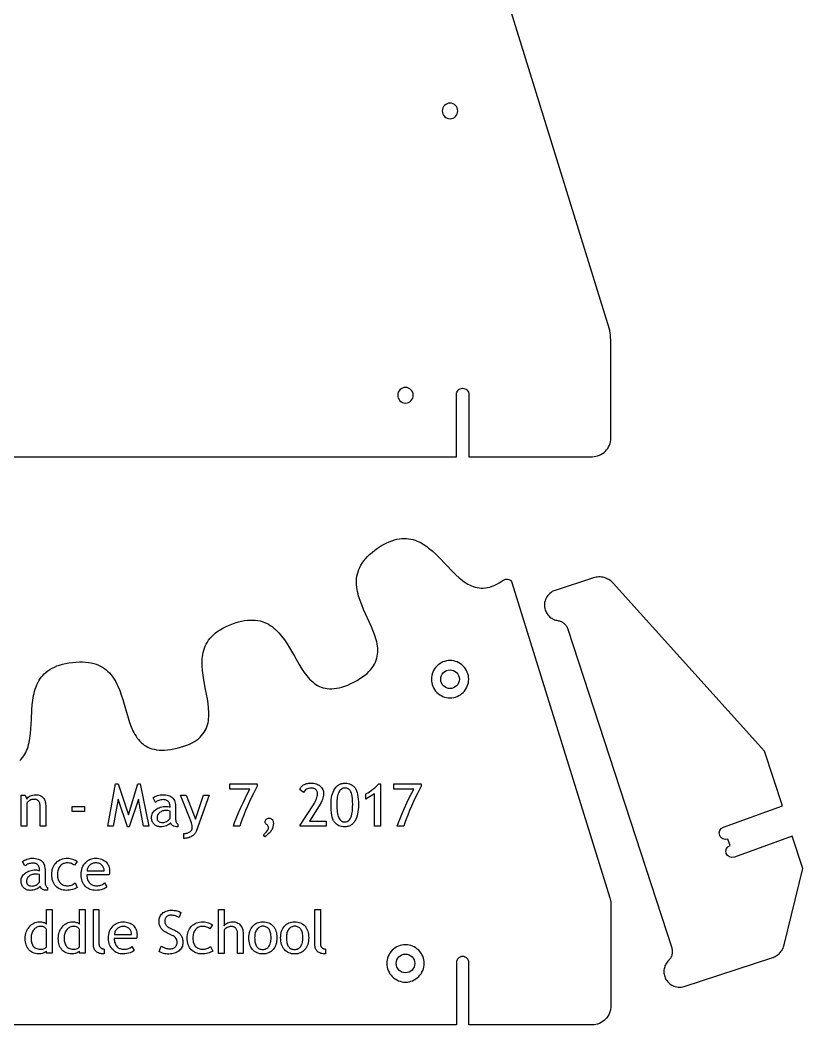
# Model space of a CAD drawing. Extents: x 6 to 265, y -82 to 305.
# Drawn here: x 139 to 264.9, y -82.3 to 79.3 of the extents above; entities that cross this region are included whole.
import ezdxf

# ---------------------------------------------------------------- set-up
doc = ezdxf.new("R2010")
doc.units = 0
doc.layers.add('PAGR', color=18, linetype='CONTINUOUS')
doc.layers.add('ZALVARIS', color=1, linetype='CONTINUOUS')

msp = doc.modelspace()

# ---------------------------------------------------------------- linework, layer by layer
at = {"layer": 'PAGR'}
msp.add_lwpolyline([(51.99, 82), (36.02, 30.45, 0.074892), (35.57, 27.51), (35.57, 19.1), (35.57, 12.1, 0.415516), (38.58, 9.1), (58.39, 9.1), (58.39, 19.1, -0.414214), (59.39, 20.1, -0.414214), (60.39, 19.1), (60.39, 9.1), (209.17, 9.1), (209.17, 19.1), (209.17, 19.1, -0.414214), (210.17, 20.1, -0.414214), (211.17, 19.1), (211.17, 9.1), (231, 9.1, 0.414214), (234, 12.1), (234, 19.1), (234, 27.49, 0.076434), (233.53, 30.49), (217.75, 81.35)], format="xyb", dxfattribs=at)
for points in [[(208.15, 65.96, 0.414214), (206.9, 64.71, 0.414214), (208.15, 63.46, 0.414214), (209.4, 64.71, 0.414214)], [(200.99, 20.23, 0.414214), (199.74, 18.98, 0.414214), (200.99, 17.73, 0.414214), (202.24, 18.98, 0.414214)], [(208.15, -23.69, 0.414214), (205.15, -26.69, 0.414214), (208.15, -29.69, 0.414214), (211.15, -26.69, 0.414214)], [(208.15, -25.19, -0.414214), (209.65, -26.69, -0.414214), (208.15, -28.19, -0.414214), (206.65, -26.69, -0.414214)], [(200.99, -69.41, 0.414214), (197.99, -72.41, 0.414214), (200.99, -75.41, 0.414214), (203.99, -72.41, 0.414214)], [(200.99, -70.91, -0.414214), (202.49, -72.41, -0.414214), (200.99, -73.91, -0.414214), (199.49, -72.41, -0.414214)]]:
    msp.add_lwpolyline(points, format="xyb", close=True, dxfattribs=at)
at = {"layer": 'ZALVARIS'}
msp.add_lwpolyline([(139, -39.78), (139.23, -39.55), (139.44, -39.3), (139.63, -39.04), (139.8, -38.76), (139.95, -38.48), (140.09, -38.18), (140.21, -37.87), (140.32, -37.55), (140.41, -37.22), (140.49, -36.88), (140.61, -36.18), (140.71, -35.45), (140.77, -34.7), (140.82, -33.94), (140.85, -33.17), (140.94, -31.61), (141, -30.84), (141.09, -30.08), (141.21, -29.34), (141.29, -28.98), (141.38, -28.63), (141.49, -28.28), (141.61, -27.94), (141.74, -27.61), (141.89, -27.28), (142.06, -26.97), (142.24, -26.67), (142.45, -26.38), (142.68, -26.1), (142.93, -25.84), (143.2, -25.59), (143.5, -25.35), (143.82, -25.13), (144.17, -24.92), (144.55, -24.73), (144.95, -24.56), (145.39, -24.41), (145.86, -24.27), (146.36, -24.15), (146.89, -24.05), (147.46, -23.98), (148.02, -23.93), (148.57, -23.9), (149.08, -23.9), (149.56, -23.93), (150.02, -23.98), (150.46, -24.06), (150.87, -24.16), (151.26, -24.28), (151.62, -24.43), (151.97, -24.59), (152.29, -24.77), (152.59, -24.98), (152.88, -25.19), (153.15, -25.43), (153.4, -25.68), (153.63, -25.95), (153.85, -26.23), (154.06, -26.52), (154.25, -26.83), (154.43, -27.14), (154.6, -27.47), (154.76, -27.8), (155.05, -28.49), (155.31, -29.21), (155.54, -29.95), (155.98, -31.45), (156.41, -32.92), (156.64, -33.64), (156.9, -34.33), (157.18, -34.98), (157.34, -35.29), (157.5, -35.59), (157.68, -35.88), (157.86, -36.15), (158.06, -36.41), (158.28, -36.66), (158.51, -36.89), (158.75, -37.1), (159.01, -37.3), (159.29, -37.47), (159.58, -37.63), (159.9, -37.76), (160.23, -37.88), (160.59, -37.97), (160.97, -38.04), (161.37, -38.08), (161.79, -38.1), (162.24, -38.09), (162.72, -38.06), (163.22, -37.99), (163.75, -37.9), (164.3, -37.78), (164.85, -37.64), (165.37, -37.48), (165.84, -37.31), (166.28, -37.12), (166.69, -36.92), (167.06, -36.71), (167.39, -36.49), (167.7, -36.26), (167.98, -36.02), (168.22, -35.76), (168.44, -35.5), (168.64, -35.23), (168.8, -34.94), (168.95, -34.65), (169.07, -34.35), (169.17, -34.04), (169.25, -33.73), (169.31, -33.4), (169.35, -33.07), (169.38, -32.74), (169.39, -32.4), (169.39, -32.05), (169.35, -31.34), (169.26, -30.61), (169.15, -29.86), (169.01, -29.11), (168.86, -28.35), (168.58, -26.82), (168.46, -26.05), (168.36, -25.3), (168.31, -24.55), (168.3, -24.17), (168.3, -23.81), (168.32, -23.44), (168.36, -23.09), (168.41, -22.73), (168.48, -22.38), (168.57, -22.04), (168.68, -21.7), (168.81, -21.37), (168.96, -21.04), (169.14, -20.73), (169.35, -20.42), (169.58, -20.11), (169.84, -19.82), (170.13, -19.54), (170.45, -19.26), (170.81, -18.99), (171.19, -18.74), (171.61, -18.49), (172.07, -18.26), (172.56, -18.03), (173.09, -17.82), (173.63, -17.63), (174.15, -17.48), (174.65, -17.36), (175.13, -17.27), (175.59, -17.21), (176.03, -17.17), (176.45, -17.17), (176.85, -17.2), (177.24, -17.25), (177.61, -17.32), (177.97, -17.42), (178.31, -17.55), (178.64, -17.69), (178.96, -17.85), (179.26, -18.04), (179.55, -18.24), (179.83, -18.46), (180.1, -18.69), (180.36, -18.94), (180.61, -19.21), (180.85, -19.48), (181.08, -19.77), (181.53, -20.37), (181.95, -21.01), (182.35, -21.66), (183.13, -23.01), (183.9, -24.35), (184.29, -24.98), (184.7, -25.59), (185.13, -26.16), (185.35, -26.42), (185.58, -26.67), (185.82, -26.91), (186.07, -27.13), (186.33, -27.34), (186.59, -27.53), (186.87, -27.69), (187.15, -27.84), (187.45, -27.97), (187.76, -28.07), (188.09, -28.15), (188.42, -28.21), (188.78, -28.24), (189.14, -28.24), (189.52, -28.21), (189.92, -28.16), (190.34, -28.08), (190.77, -27.96), (191.23, -27.81), (191.7, -27.63), (192.19, -27.41), (192.7, -27.16), (193.2, -26.88), (193.66, -26.6), (194.08, -26.32), (194.46, -26.04), (194.81, -25.75), (195.12, -25.45), (195.39, -25.16), (195.64, -24.86), (195.85, -24.55), (196.03, -24.25), (196.18, -23.94), (196.3, -23.63), (196.39, -23.31), (196.46, -22.99), (196.51, -22.67), (196.54, -22.35), (196.54, -22.02), (196.52, -21.69), (196.48, -21.36), (196.43, -21.03), (196.36, -20.69), (196.28, -20.35), (196.07, -19.67), (195.81, -18.98), (195.53, -18.29), (195.22, -17.59), (194.89, -16.89), (194.25, -15.47), (193.96, -14.75), (193.69, -14.04), (193.46, -13.32), (193.36, -12.96), (193.28, -12.61), (193.21, -12.25), (193.16, -11.89), (193.12, -11.54), (193.11, -11.18), (193.11, -10.82), (193.14, -10.47), (193.19, -10.11), (193.26, -9.76), (193.36, -9.41), (193.49, -9.06), (193.64, -8.71), (193.83, -8.36), (194.04, -8.01), (194.29, -7.67), (194.56, -7.32), (194.88, -6.98), (195.23, -6.64), (195.62, -6.3), (196.04, -5.96), (196.51, -5.63), (196.98, -5.31), (197.45, -5.04), (197.91, -4.8), (198.35, -4.6), (198.78, -4.43), (199.2, -4.29), (199.61, -4.19), (200.01, -4.11), (200.39, -4.07), (200.77, -4.05), (201.14, -4.06), (201.5, -4.1), (201.86, -4.16), (202.2, -4.24), (202.54, -4.35), (202.87, -4.47), (203.19, -4.62), (203.5, -4.78), (203.81, -4.96), (204.12, -5.16), (204.42, -5.36), (204.71, -5.59), (205.29, -6.07), (205.85, -6.58), (206.39, -7.12), (207.47, -8.25), (208.53, -9.36), (209.06, -9.88), (209.6, -10.37), (210.15, -10.82), (210.43, -11.02), (210.71, -11.21), (211, -11.38), (211.29, -11.54), (211.59, -11.68), (211.89, -11.79), (212.2, -11.89), (212.51, -11.96), (212.83, -12.01), (213.16, -12.04), (213.49, -12.04), (213.83, -12.01), (214.18, -11.95), (214.53, -11.87), (214.9, -11.75), (215.27, -11.6), (215.66, -11.42), (216.05, -11.2), (216.45, -10.95), (216.87, -10.7, -0.488124), (218.1, -11.16), (233.84, -61.86), (233.84, -61.86, -0.076288), (233.98, -62.76), (233.98, -79.2, -0.423777), (230.99, -82.3), (211.17, -82.3), (211.17, -72.3), (211.17, -72.3), (211.17, -72.3, 0.414214), (210.17, -71.3, 0.414214), (209.17, -72.3), (209.17, -72.3), (209.17, -82.3), (60.39, -82.3)], format="xyb", dxfattribs=at)
for points in [[(263.16, -51.92), (253.85, -55.32, -1), (253.16, -53.42), (252.79, -52.41, -1), (252.1, -50.51), (261.58, -47.05), (258.71, -38.25), (234.37, -11.24), (234.21, -11.08), (234.05, -10.93), (233.88, -10.8), (233.7, -10.68), (233.51, -10.58), (233.31, -10.49), (233.11, -10.41), (232.91, -10.35), (232.7, -10.3), (232.49, -10.27), (232.28, -10.25), (232.06, -10.25), (231.84, -10.26), (231.63, -10.29), (231.41, -10.34), (231.2, -10.4), (225.05, -12.4), (224.81, -12.49), (224.59, -12.61), (224.38, -12.74), (224.18, -12.89), (224.01, -13.06), (223.85, -13.24), (223.71, -13.44), (223.59, -13.65), (223.5, -13.86), (223.42, -14.09), (223.36, -14.33), (223.33, -14.57), (223.32, -14.81), (223.34, -15.06), (223.38, -15.31), (223.45, -15.55), (223.51, -15.72), (223.58, -15.88), (223.66, -16.03), (223.75, -16.18), (223.85, -16.32), (223.96, -16.45), (224.08, -16.57), (224.21, -16.69), (224.35, -16.8), (224.49, -16.89), (224.64, -16.98), (224.79, -17.06), (224.95, -17.12), (225.12, -17.18), (225.29, -17.22), (225.46, -17.25), (225.6, -17.28), (225.74, -17.31), (225.87, -17.36), (226, -17.41), (226.12, -17.47), (226.24, -17.54), (226.35, -17.62), (226.46, -17.7), (226.56, -17.8), (226.66, -17.9), (226.75, -18), (226.83, -18.11), (226.9, -18.23), (226.97, -18.36), (227.03, -18.49), (227.07, -18.62), (243.78, -69.9), (243.82, -70.03), (243.85, -70.17), (243.87, -70.31), (243.88, -70.45), (243.88, -70.59), (243.87, -70.72), (243.85, -70.86), (243.82, -70.99), (243.78, -71.13), (243.74, -71.26), (243.68, -71.38), (243.62, -71.5), (243.54, -71.62), (243.46, -71.74), (243.37, -71.84), (243.28, -71.95), (243.15, -72.07), (243.04, -72.21), (242.94, -72.35), (242.85, -72.5), (242.77, -72.65), (242.7, -72.81), (242.65, -72.97), (242.6, -73.14), (242.56, -73.3), (242.54, -73.47), (242.53, -73.64), (242.53, -73.82), (242.54, -73.99), (242.57, -74.16), (242.6, -74.33), (242.65, -74.5), (242.74, -74.74), (242.86, -74.97), (242.99, -75.18), (243.14, -75.37), (243.31, -75.54), (243.49, -75.7), (243.69, -75.84), (243.89, -75.96), (244.11, -76.06), (244.34, -76.13), (244.58, -76.19), (244.82, -76.22), (245.06, -76.23), (245.31, -76.21), (245.56, -76.17), (245.8, -76.11), (259.9, -71.51), (260.08, -71.45), (260.25, -71.37), (260.42, -71.29), (260.59, -71.19), (260.74, -71.08), (260.89, -70.97), (261.03, -70.84), (261.16, -70.71), (261.29, -70.57), (261.4, -70.42), (261.51, -70.26), (261.6, -70.1), (261.69, -69.93), (261.76, -69.75), (261.83, -69.57), (261.88, -69.39), (264.87, -57.15)], [(208.15, -25.19, -0.414214), (209.65, -26.69, -0.414214), (208.15, -28.19, -0.414214), (206.65, -26.69, -0.414214)], [(200.99, -70.91, -0.414214), (202.49, -72.41, -0.414214), (200.99, -73.91, -0.414214), (199.49, -72.41, -0.414214)]]:
    msp.add_lwpolyline(points, format="xyb", close=True, dxfattribs=at)
for points in [[(158.86, -50.35), (158.05, -45.97), (156.56, -50.44), (156.33, -50.44), (154.8, -45.97), (154.01, -50.35), (153.13, -50.35), (154.4, -43.53), (154.82, -43.53), (156.45, -48.51), (157.95, -43.53), (158.36, -43.53), (159.74, -50.35)], [(174.35, -50.35), (173.32, -50.35), (173.52, -49.76), (173.78, -49.08), (174.1, -48.31), (174.48, -47.46), (174.88, -46.59), (175.26, -45.79), (175.62, -45.06), (175.97, -44.39), (172.75, -44.39), (172.75, -43.51), (177.17, -43.51), (177.17, -43.87), (176.57, -45.05), (176.26, -45.68), (175.94, -46.37), (175.61, -47.09), (175.29, -47.83), (175, -48.54), (174.74, -49.21), (174.52, -49.81)], [(184.04, -50.35), (184.04, -50.16), (186.18, -46.89), (186.34, -46.64), (186.47, -46.4), (186.59, -46.16), (186.68, -45.94), (186.75, -45.73), (186.81, -45.53), (186.84, -45.33), (186.85, -45.15), (186.84, -45.03), (186.83, -44.93), (186.81, -44.83), (186.78, -44.73), (186.74, -44.65), (186.7, -44.57), (186.64, -44.5), (186.58, -44.44), (186.51, -44.38), (186.43, -44.34), (186.34, -44.3), (186.25, -44.26), (186.14, -44.24), (186.03, -44.22), (185.91, -44.21), (185.78, -44.2), (185.6, -44.22), (185.42, -44.25), (185.24, -44.31), (185.08, -44.4), (184.92, -44.51), (184.79, -44.63), (184.68, -44.76), (184.6, -44.9), (184, -44.41), (184.04, -44.3), (184.1, -44.19), (184.16, -44.09), (184.23, -44), (184.31, -43.91), (184.41, -43.83), (184.51, -43.75), (184.62, -43.68), (184.74, -43.62), (184.86, -43.56), (184.99, -43.52), (185.13, -43.48), (185.27, -43.45), (185.42, -43.43), (185.58, -43.42), (185.74, -43.41), (185.98, -43.42), (186.2, -43.44), (186.41, -43.48), (186.61, -43.53), (186.8, -43.59), (186.97, -43.67), (187.13, -43.76), (187.27, -43.87), (187.4, -43.99), (187.51, -44.12), (187.61, -44.26), (187.69, -44.41), (187.75, -44.58), (187.79, -44.76), (187.82, -44.95), (187.82, -45.15), (187.81, -45.35), (187.78, -45.56), (187.72, -45.78), (187.64, -46.02), (187.54, -46.26), (187.41, -46.52), (187.26, -46.8), (187.09, -47.08), (185.56, -49.51), (188.23, -49.51), (188.23, -50.35)], [(189.02, -46.73), (189.02, -46.37), (189.05, -46.03), (189.1, -45.71), (189.16, -45.4), (189.25, -45.11), (189.35, -44.84), (189.47, -44.58), (189.61, -44.34), (189.77, -44.12), (189.85, -44.02), (189.94, -43.93), (190.03, -43.85), (190.12, -43.77), (190.22, -43.71), (190.33, -43.64), (190.43, -43.59), (190.54, -43.54), (190.66, -43.5), (190.78, -43.47), (190.9, -43.45), (191.02, -43.43), (191.28, -43.41), (191.54, -43.43), (191.79, -43.46), (192.01, -43.52), (192.22, -43.61), (192.41, -43.71), (192.59, -43.85), (192.75, -44), (192.89, -44.19), (192.96, -44.29), (193.02, -44.4), (193.13, -44.64), (193.22, -44.93), (193.29, -45.25), (193.35, -45.6), (193.39, -45.99), (193.42, -46.42), (193.43, -46.88), (193.42, -47.29), (193.39, -47.67), (193.35, -48.03), (193.29, -48.36), (193.21, -48.68), (193.11, -48.97), (193, -49.24), (192.87, -49.49), (192.79, -49.6), (192.72, -49.71), (192.64, -49.81), (192.55, -49.91), (192.46, -49.99), (192.37, -50.07), (192.27, -50.14), (192.17, -50.2), (192.07, -50.26), (191.96, -50.31), (191.85, -50.35), (191.73, -50.38), (191.61, -50.41), (191.48, -50.43), (191.35, -50.44), (191.22, -50.44), (190.96, -50.43), (190.71, -50.39), (190.48, -50.33), (190.27, -50.25), (190.07, -50.14), (189.89, -50.01), (189.72, -49.85), (189.58, -49.67), (189.51, -49.57), (189.44, -49.46), (189.39, -49.34), (189.33, -49.2), (189.28, -49.06), (189.23, -48.9), (189.16, -48.55), (189.09, -48.16), (189.05, -47.73), (189.02, -47.25)], [(196.03, -50.35), (196.03, -45.12), (194.64, -45.99), (194.64, -45.12), (194.91, -44.97), (195.18, -44.8), (195.47, -44.61), (195.76, -44.39), (196.04, -44.16), (196.29, -43.94), (196.5, -43.72), (196.68, -43.51), (196.96, -43.51), (196.96, -50.35)], [(200.7, -50.35), (199.66, -50.35), (199.87, -49.76), (200.13, -49.08), (200.45, -48.31), (200.82, -47.46), (201.22, -46.59), (201.6, -45.79), (201.97, -45.06), (202.31, -44.39), (199.1, -44.39), (199.1, -43.51), (203.52, -43.51), (203.52, -43.87), (202.92, -45.05), (202.61, -45.68), (202.28, -46.37), (201.96, -47.09), (201.64, -47.83), (201.34, -48.54), (201.08, -49.21), (200.87, -49.81)], [(189.95, -46.82), (189.95, -47.16), (189.96, -47.48), (189.99, -47.78), (190.02, -48.06), (190.06, -48.31), (190.12, -48.54), (190.18, -48.75), (190.25, -48.94), (190.33, -49.11), (190.42, -49.25), (190.52, -49.37), (190.63, -49.47), (190.74, -49.55), (190.87, -49.61), (191.01, -49.64), (191.15, -49.65), (191.32, -49.64), (191.48, -49.61), (191.62, -49.56), (191.76, -49.49), (191.88, -49.4), (191.99, -49.3), (192.09, -49.17), (192.17, -49.02), (192.25, -48.85), (192.32, -48.65), (192.37, -48.42), (192.42, -48.16), (192.45, -47.87), (192.48, -47.55), (192.49, -47.2), (192.5, -46.82), (192.49, -46.32), (192.47, -45.88), (192.43, -45.52), (192.37, -45.23), (192.3, -44.99), (192.21, -44.79), (192.16, -44.69), (192.1, -44.61), (192.04, -44.53), (191.97, -44.46), (191.9, -44.4), (191.82, -44.35), (191.74, -44.31), (191.65, -44.27), (191.56, -44.24), (191.47, -44.22), (191.37, -44.21), (191.26, -44.2), (191.1, -44.21), (190.95, -44.24), (190.81, -44.3), (190.69, -44.37), (190.57, -44.46), (190.46, -44.57), (190.36, -44.7), (190.27, -44.86), (190.2, -45.03), (190.13, -45.22), (190.07, -45.44), (190.03, -45.67), (189.99, -45.93), (189.97, -46.2), (189.95, -46.5)], [(142.29, -50.35), (142.29, -47.45), (142.28, -47.26), (142.27, -47.08), (142.25, -46.92), (142.23, -46.77), (142.19, -46.64), (142.15, -46.53), (142.1, -46.42), (142.05, -46.34), (141.98, -46.26), (141.91, -46.2), (141.82, -46.14), (141.73, -46.1), (141.62, -46.06), (141.51, -46.04), (141.38, -46.02), (141.25, -46.02), (141.09, -46.03), (140.94, -46.06), (140.78, -46.12), (140.61, -46.2), (140.46, -46.29), (140.32, -46.4), (140.2, -46.52), (140.11, -46.65), (140.11, -50.35), (139.22, -50.35), (139.22, -45.37), (139.83, -45.37), (140.11, -46.01), (140.22, -45.84), (140.36, -45.69), (140.51, -45.56), (140.68, -45.46), (140.87, -45.38), (141.07, -45.32), (141.29, -45.28), (141.53, -45.27), (141.73, -45.28), (141.92, -45.3), (142.09, -45.34), (142.25, -45.4), (142.4, -45.47), (142.53, -45.55), (142.65, -45.65), (142.76, -45.77), (142.86, -45.9), (142.94, -46.05), (143.01, -46.21), (143.07, -46.39), (143.11, -46.59), (143.14, -46.8), (143.16, -47.02), (143.17, -47.26), (143.17, -50.35)], [(163.23, -49.78), (163.09, -49.93), (162.93, -50.07), (162.76, -50.18), (162.56, -50.27), (162.35, -50.35), (162.12, -50.4), (161.87, -50.43), (161.61, -50.44), (161.47, -50.43), (161.33, -50.41), (161.19, -50.38), (161.06, -50.33), (160.94, -50.27), (160.82, -50.2), (160.7, -50.11), (160.59, -50.01), (160.49, -49.9), (160.41, -49.79), (160.33, -49.67), (160.27, -49.54), (160.22, -49.4), (160.19, -49.26), (160.17, -49.11), (160.16, -48.96), (160.17, -48.77), (160.2, -48.59), (160.26, -48.42), (160.33, -48.26), (160.42, -48.1), (160.54, -47.95), (160.67, -47.81), (160.83, -47.68), (161, -47.55), (161.18, -47.45), (161.37, -47.36), (161.58, -47.28), (161.8, -47.23), (162.03, -47.18), (162.27, -47.16), (162.52, -47.15), (162.66, -47.16), (162.81, -47.18), (162.98, -47.22), (163.15, -47.27), (163.14, -47.13), (163.13, -46.99), (163.11, -46.86), (163.08, -46.74), (163.04, -46.64), (163, -46.54), (162.94, -46.45), (162.88, -46.37), (162.81, -46.3), (162.73, -46.23), (162.64, -46.18), (162.54, -46.14), (162.44, -46.11), (162.32, -46.08), (162.2, -46.07), (162.07, -46.06), (161.87, -46.07), (161.68, -46.09), (161.5, -46.13), (161.34, -46.18), (161.18, -46.24), (161.04, -46.32), (160.91, -46.41), (160.8, -46.51), (160.42, -45.77), (160.56, -45.67), (160.72, -45.58), (160.91, -45.5), (161.12, -45.42), (161.34, -45.36), (161.55, -45.31), (161.76, -45.28), (161.97, -45.27), (162.23, -45.28), (162.47, -45.3), (162.7, -45.34), (162.9, -45.4), (163.09, -45.47), (163.26, -45.55), (163.41, -45.65), (163.54, -45.77), (163.66, -45.9), (163.76, -46.05), (163.84, -46.22), (163.91, -46.4), (163.96, -46.61), (164, -46.83), (164.02, -47.07), (164.03, -47.33), (164.03, -49.12), (164.04, -49.28), (164.06, -49.42), (164.09, -49.55), (164.13, -49.67), (164.19, -49.77), (164.25, -49.86), (164.33, -49.93), (164.42, -49.99), (164.42, -50.44), (164.17, -50.43), (163.95, -50.4), (163.77, -50.35), (163.69, -50.32), (163.62, -50.28), (163.55, -50.24), (163.49, -50.19), (163.44, -50.14), (163.39, -50.08), (163.3, -49.94)], [(167.33, -51.19), (167.28, -51.31), (167.22, -51.42), (167.14, -51.53), (167.06, -51.63), (166.96, -51.72), (166.85, -51.82), (166.73, -51.9), (166.6, -51.98), (166.46, -52.06), (166.32, -52.12), (166.17, -52.18), (166.02, -52.22), (165.86, -52.26), (165.7, -52.28), (165.54, -52.3), (165.37, -52.3), (165.37, -51.51), (165.51, -51.51), (165.64, -51.49), (165.76, -51.47), (165.89, -51.45), (166, -51.41), (166.11, -51.36), (166.22, -51.31), (166.32, -51.25), (166.41, -51.19), (166.49, -51.12), (166.56, -51.04), (166.62, -50.96), (166.66, -50.88), (166.69, -50.8), (166.71, -50.71), (166.72, -50.62), (166.71, -50.42), (166.68, -50.22), (166.63, -50.01), (166.57, -49.81), (166.2, -48.83), (164.85, -45.37), (165.75, -45.37), (167.22, -49.22), (168.53, -45.37), (169.44, -45.37)], [(147.41, -47.99), (147.41, -47.18), (149.4, -47.18), (149.4, -47.99)], [(163.15, -47.9), (162.79, -47.83), (162.66, -47.81), (162.56, -47.81), (162.4, -47.81), (162.24, -47.83), (162.1, -47.86), (161.95, -47.89), (161.82, -47.94), (161.7, -48), (161.58, -48.07), (161.47, -48.15), (161.37, -48.24), (161.29, -48.33), (161.21, -48.43), (161.15, -48.53), (161.11, -48.63), (161.07, -48.74), (161.05, -48.85), (161.05, -48.97), (161.05, -49.06), (161.06, -49.15), (161.08, -49.23), (161.1, -49.31), (161.14, -49.38), (161.18, -49.44), (161.22, -49.5), (161.28, -49.55), (161.34, -49.59), (161.4, -49.63), (161.48, -49.67), (161.56, -49.69), (161.75, -49.73), (161.96, -49.74), (162.13, -49.73), (162.29, -49.7), (162.44, -49.65), (162.59, -49.58), (162.74, -49.49), (162.88, -49.38), (163.02, -49.25), (163.15, -49.11)], [(178.4, -52.04), (178.16, -51.7), (178.35, -51.54), (178.51, -51.38), (178.65, -51.24), (178.76, -51.09), (178.85, -50.96), (178.91, -50.83), (178.95, -50.7), (178.96, -50.58), (178.95, -50.48), (178.93, -50.38), (178.88, -50.28), (178.82, -50.17), (178.73, -50.12), (178.65, -50.07), (178.58, -50.01), (178.52, -49.94), (178.48, -49.87), (178.45, -49.79), (178.43, -49.71), (178.42, -49.63), (178.43, -49.51), (178.47, -49.4), (178.53, -49.3), (178.61, -49.22), (178.71, -49.15), (178.83, -49.1), (178.95, -49.07), (179.09, -49.06), (179.22, -49.07), (179.33, -49.11), (179.44, -49.18), (179.55, -49.28), (179.64, -49.4), (179.7, -49.52), (179.74, -49.66), (179.75, -49.8), (179.75, -49.96), (179.74, -50.1), (179.72, -50.25), (179.69, -50.39), (179.65, -50.53), (179.61, -50.66), (179.55, -50.79), (179.49, -50.92), (179.42, -51.04), (179.33, -51.17), (179.22, -51.31), (179.09, -51.44), (178.94, -51.59), (178.78, -51.73), (178.6, -51.88)], [(142.26, -59.99), (142.12, -60.15), (141.96, -60.29), (141.78, -60.4), (141.59, -60.49), (141.38, -60.57), (141.15, -60.62), (140.9, -60.65), (140.64, -60.66), (140.49, -60.65), (140.35, -60.63), (140.22, -60.6), (140.09, -60.55), (139.97, -60.49), (139.85, -60.42), (139.73, -60.33), (139.62, -60.23), (139.52, -60.12), (139.43, -60.01), (139.36, -59.89), (139.3, -59.76), (139.25, -59.62), (139.22, -59.48), (139.2, -59.33), (139.19, -59.18), (139.2, -58.99), (139.23, -58.81), (139.29, -58.64), (139.36, -58.48), (139.45, -58.32), (139.56, -58.17), (139.7, -58.03), (139.85, -57.89), (140.03, -57.77), (140.21, -57.67), (140.4, -57.58), (140.61, -57.5), (140.83, -57.45), (141.05, -57.4), (141.29, -57.38), (141.55, -57.37), (141.69, -57.38), (141.84, -57.4), (142.01, -57.44), (142.18, -57.49), (142.17, -57.35), (142.16, -57.21), (142.14, -57.08), (142.11, -56.96), (142.07, -56.85), (142.03, -56.76), (141.97, -56.67), (141.91, -56.59), (141.84, -56.51), (141.76, -56.45), (141.67, -56.4), (141.57, -56.36), (141.47, -56.33), (141.35, -56.3), (141.23, -56.29), (141.1, -56.28), (140.9, -56.29), (140.71, -56.31), (140.53, -56.35), (140.37, -56.4), (140.21, -56.46), (140.07, -56.53), (139.94, -56.63), (139.82, -56.73), (139.45, -55.99), (139.59, -55.89), (139.75, -55.8), (139.94, -55.72), (140.15, -55.64), (140.37, -55.58), (140.58, -55.53), (140.79, -55.5), (141, -55.49), (141.26, -55.5), (141.5, -55.52), (141.73, -55.56), (141.93, -55.62), (142.12, -55.69), (142.29, -55.77), (142.44, -55.87), (142.57, -55.99), (142.69, -56.12), (142.79, -56.27), (142.87, -56.44), (142.94, -56.62), (142.99, -56.83), (143.03, -57.05), (143.05, -57.29), (143.06, -57.55), (143.06, -59.34), (143.07, -59.5), (143.09, -59.64), (143.12, -59.77), (143.16, -59.89), (143.21, -59.99), (143.28, -60.08), (143.36, -60.15), (143.45, -60.21), (143.45, -60.65), (143.2, -60.65), (142.98, -60.62), (142.8, -60.57), (142.72, -60.54), (142.64, -60.5), (142.58, -60.46), (142.52, -60.41), (142.47, -60.36), (142.42, -60.3), (142.33, -60.16)], [(148.21, -55.99), (147.77, -56.61), (147.69, -56.55), (147.59, -56.48), (147.45, -56.42), (147.3, -56.36), (147.13, -56.3), (146.96, -56.27), (146.79, -56.24), (146.62, -56.24), (146.45, -56.24), (146.28, -56.27), (146.12, -56.31), (145.98, -56.36), (145.84, -56.43), (145.71, -56.52), (145.59, -56.62), (145.48, -56.74), (145.38, -56.87), (145.29, -57.02), (145.22, -57.17), (145.16, -57.34), (145.12, -57.52), (145.08, -57.71), (145.06, -57.91), (145.06, -58.13), (145.06, -58.34), (145.08, -58.54), (145.12, -58.72), (145.16, -58.9), (145.23, -59.06), (145.3, -59.2), (145.39, -59.34), (145.49, -59.46), (145.6, -59.56), (145.73, -59.66), (145.86, -59.74), (146, -59.8), (146.16, -59.85), (146.33, -59.89), (146.5, -59.91), (146.69, -59.92), (146.84, -59.91), (146.99, -59.89), (147.14, -59.85), (147.29, -59.8), (147.44, -59.74), (147.59, -59.66), (147.74, -59.56), (147.89, -59.46), (148.24, -60.2), (148.05, -60.31), (147.86, -60.4), (147.66, -60.48), (147.44, -60.54), (147.22, -60.59), (146.98, -60.63), (146.73, -60.65), (146.47, -60.66), (146.23, -60.65), (145.99, -60.62), (145.76, -60.56), (145.54, -60.49), (145.34, -60.39), (145.15, -60.28), (144.96, -60.14), (144.79, -59.98), (144.64, -59.8), (144.5, -59.6), (144.39, -59.4), (144.29, -59.17), (144.22, -58.93), (144.17, -58.68), (144.14, -58.41), (144.13, -58.13), (144.14, -57.83), (144.17, -57.56), (144.22, -57.3), (144.3, -57.05), (144.4, -56.82), (144.51, -56.6), (144.65, -56.4), (144.82, -56.21), (145, -56.04), (145.19, -55.9), (145.41, -55.77), (145.63, -55.67), (145.88, -55.59), (146.14, -55.54), (146.42, -55.5), (146.71, -55.49), (146.9, -55.5), (147.11, -55.53), (147.32, -55.58), (147.54, -55.66), (147.75, -55.74), (147.94, -55.82), (148.09, -55.9)], [(153.36, -58.16), (149.77, -58.16), (149.78, -58.37), (149.8, -58.57), (149.84, -58.76), (149.89, -58.94), (149.96, -59.1), (150.04, -59.25), (150.14, -59.38), (150.25, -59.51), (150.36, -59.6), (150.48, -59.69), (150.6, -59.76), (150.73, -59.81), (150.87, -59.86), (151.02, -59.89), (151.18, -59.91), (151.34, -59.92), (151.52, -59.91), (151.7, -59.89), (151.87, -59.85), (152.03, -59.81), (152.19, -59.74), (152.33, -59.67), (152.47, -59.58), (152.6, -59.47), (152.98, -60.11), (152.86, -60.21), (152.72, -60.3), (152.55, -60.39), (152.35, -60.46), (152.08, -60.55), (151.79, -60.61), (151.48, -60.65), (151.17, -60.66), (150.94, -60.65), (150.72, -60.62), (150.5, -60.57), (150.3, -60.5), (150.1, -60.41), (149.92, -60.3), (149.74, -60.17), (149.57, -60.02), (149.4, -59.84), (149.25, -59.64), (149.13, -59.43), (149.02, -59.2), (148.94, -58.96), (148.89, -58.7), (148.85, -58.42), (148.84, -58.13), (148.85, -57.83), (148.89, -57.55), (148.95, -57.28), (149.03, -57.02), (149.13, -56.78), (149.26, -56.56), (149.41, -56.35), (149.59, -56.16), (149.76, -56), (149.94, -55.87), (150.13, -55.75), (150.32, -55.66), (150.52, -55.59), (150.73, -55.53), (150.95, -55.5), (151.18, -55.49), (151.44, -55.5), (151.68, -55.53), (151.91, -55.58), (152.13, -55.64), (152.33, -55.73), (152.51, -55.83), (152.69, -55.95), (152.85, -56.09), (152.98, -56.24), (153.1, -56.4), (153.2, -56.58), (153.29, -56.76), (153.35, -56.96), (153.4, -57.17), (153.42, -57.39), (153.43, -57.62), (153.43, -57.77), (153.41, -57.9), (153.39, -58.04)], [(151.22, -56.24), (151.07, -56.24), (150.93, -56.26), (150.8, -56.29), (150.68, -56.33), (150.55, -56.39), (150.44, -56.45), (150.33, -56.53), (150.23, -56.62), (150.14, -56.71), (150.06, -56.81), (149.99, -56.92), (149.93, -57.03), (149.88, -57.14), (149.84, -57.26), (149.81, -57.39), (149.8, -57.52), (152.55, -57.52), (152.55, -57.39), (152.53, -57.26), (152.51, -57.14), (152.47, -57.03), (152.42, -56.92), (152.36, -56.82), (152.3, -56.72), (152.22, -56.63), (152.12, -56.54), (152.02, -56.46), (151.91, -56.39), (151.78, -56.33), (151.66, -56.29), (151.52, -56.26), (151.37, -56.24)], [(142.18, -58.12), (141.82, -58.05), (141.69, -58.03), (141.59, -58.03), (141.43, -58.03), (141.27, -58.05), (141.12, -58.08), (140.98, -58.11), (140.85, -58.16), (140.73, -58.22), (140.61, -58.29), (140.5, -58.37), (140.4, -58.46), (140.31, -58.55), (140.24, -58.65), (140.18, -58.75), (140.14, -58.85), (140.1, -58.96), (140.08, -59.07), (140.08, -59.19), (140.08, -59.28), (140.09, -59.37), (140.11, -59.45), (140.13, -59.53), (140.16, -59.59), (140.2, -59.66), (140.25, -59.72), (140.3, -59.77), (140.37, -59.81), (140.43, -59.85), (140.51, -59.89), (140.59, -59.91), (140.78, -59.95), (140.99, -59.96), (141.16, -59.95), (141.32, -59.92), (141.47, -59.87), (141.62, -59.8), (141.77, -59.71), (141.91, -59.6), (142.05, -59.47), (142.18, -59.32)], [(143.31, -70.78), (143.31, -70.41), (143.19, -70.52), (143.05, -70.62), (142.9, -70.69), (142.74, -70.76), (142.57, -70.81), (142.38, -70.85), (142.18, -70.87), (141.97, -70.87), (141.74, -70.86), (141.52, -70.83), (141.32, -70.78), (141.12, -70.71), (140.94, -70.61), (140.76, -70.5), (140.6, -70.36), (140.45, -70.2), (140.32, -70.03), (140.2, -69.84), (140.1, -69.64), (140.02, -69.42), (139.95, -69.19), (139.91, -68.95), (139.88, -68.69), (139.87, -68.42), (139.88, -68.14), (139.91, -67.88), (139.97, -67.62), (140.04, -67.38), (140.13, -67.15), (140.25, -66.92), (140.38, -66.71), (140.54, -66.51), (140.71, -66.32), (140.89, -66.16), (141.08, -66.02), (141.27, -65.91), (141.48, -65.82), (141.69, -65.76), (141.91, -65.72), (142.14, -65.71), (142.32, -65.72), (142.5, -65.74), (142.66, -65.76), (142.81, -65.8), (142.96, -65.85), (143.08, -65.92), (143.2, -65.99), (143.31, -66.08), (143.31, -63.76), (144.19, -63.76), (144.19, -70.78)], [(148.61, -70.78), (148.61, -70.41), (148.49, -70.52), (148.36, -70.62), (148.21, -70.69), (148.05, -70.76), (147.87, -70.81), (147.69, -70.85), (147.49, -70.87), (147.27, -70.87), (147.05, -70.86), (146.83, -70.83), (146.62, -70.78), (146.43, -70.71), (146.24, -70.61), (146.07, -70.5), (145.91, -70.36), (145.76, -70.2), (145.62, -70.03), (145.5, -69.84), (145.4, -69.64), (145.32, -69.42), (145.26, -69.19), (145.21, -68.95), (145.19, -68.69), (145.18, -68.42), (145.19, -68.14), (145.22, -67.88), (145.27, -67.62), (145.34, -67.38), (145.44, -67.15), (145.55, -66.92), (145.69, -66.71), (145.85, -66.51), (146.02, -66.32), (146.2, -66.16), (146.39, -66.02), (146.58, -65.91), (146.78, -65.82), (147, -65.76), (147.21, -65.72), (147.44, -65.71), (147.63, -65.72), (147.8, -65.74), (147.97, -65.76), (148.12, -65.8), (148.26, -65.85), (148.39, -65.92), (148.51, -65.99), (148.61, -66.08), (148.61, -63.76), (149.5, -63.76), (149.5, -70.78)], [(150.83, -69.38), (150.83, -63.76), (151.72, -63.76), (151.72, -69.23), (151.72, -69.33), (151.73, -69.42), (151.75, -69.5), (151.77, -69.59), (151.81, -69.66), (151.85, -69.73), (151.89, -69.8), (151.95, -69.86), (152.01, -69.91), (152.07, -69.96), (152.14, -70), (152.21, -70.03), (152.29, -70.06), (152.37, -70.07), (152.46, -70.08), (152.55, -70.09), (152.55, -70.88), (152.34, -70.87), (152.15, -70.86), (151.96, -70.83), (151.8, -70.79), (151.64, -70.73), (151.5, -70.67), (151.38, -70.59), (151.26, -70.5), (151.16, -70.4), (151.07, -70.29), (151, -70.17), (150.94, -70.03), (150.89, -69.89), (150.86, -69.73), (150.84, -69.56)], [(161.4, -70.47), (161.74, -69.62), (161.88, -69.71), (162.03, -69.79), (162.2, -69.87), (162.39, -69.94), (162.58, -69.99), (162.75, -70.03), (162.92, -70.06), (163.08, -70.07), (163.21, -70.06), (163.34, -70.05), (163.46, -70.02), (163.57, -69.99), (163.68, -69.95), (163.78, -69.9), (163.87, -69.84), (163.96, -69.77), (164.03, -69.69), (164.1, -69.61), (164.16, -69.52), (164.2, -69.43), (164.24, -69.33), (164.27, -69.23), (164.28, -69.12), (164.29, -69.01), (164.27, -68.84), (164.24, -68.68), (164.18, -68.52), (164.1, -68.37), (164.05, -68.3), (163.98, -68.22), (163.89, -68.14), (163.78, -68.06), (163.66, -67.98), (163.51, -67.9), (163.18, -67.73), (162.63, -67.47), (162.46, -67.39), (162.31, -67.3), (162.17, -67.21), (162.04, -67.11), (161.92, -67.02), (161.82, -66.91), (161.73, -66.81), (161.66, -66.7), (161.59, -66.58), (161.54, -66.46), (161.49, -66.34), (161.45, -66.21), (161.42, -66.07), (161.4, -65.93), (161.38, -65.78), (161.38, -65.62), (161.39, -65.44), (161.41, -65.26), (161.46, -65.09), (161.51, -64.93), (161.59, -64.77), (161.68, -64.63), (161.79, -64.49), (161.92, -64.36), (162.06, -64.24), (162.21, -64.14), (162.37, -64.05), (162.54, -63.98), (162.71, -63.93), (162.9, -63.89), (163.1, -63.86), (163.3, -63.86), (163.58, -63.86), (163.83, -63.88), (164.06, -63.91), (164.26, -63.95), (164.45, -64), (164.61, -64.06), (164.76, -64.14), (164.88, -64.22), (164.6, -65.03), (164.5, -64.97), (164.37, -64.9), (164.21, -64.84), (164.03, -64.77), (163.85, -64.72), (163.67, -64.68), (163.49, -64.66), (163.33, -64.65), (163.21, -64.65), (163.1, -64.66), (163, -64.69), (162.9, -64.71), (162.81, -64.75), (162.73, -64.8), (162.65, -64.85), (162.58, -64.92), (162.52, -64.99), (162.46, -65.06), (162.42, -65.14), (162.38, -65.23), (162.35, -65.31), (162.33, -65.41), (162.31, -65.51), (162.31, -65.61), (162.32, -65.74), (162.33, -65.86), (162.36, -65.97), (162.41, -66.08), (162.46, -66.19), (162.52, -66.28), (162.6, -66.37), (162.68, -66.44), (162.79, -66.52), (162.94, -66.62), (163.15, -66.72), (163.39, -66.85), (163.95, -67.11), (164.12, -67.2), (164.27, -67.29), (164.42, -67.38), (164.54, -67.47), (164.66, -67.57), (164.76, -67.68), (164.85, -67.79), (164.93, -67.9), (165, -68.02), (165.05, -68.15), (165.1, -68.28), (165.14, -68.42), (165.17, -68.57), (165.19, -68.73), (165.21, -68.89), (165.21, -69.07), (165.2, -69.25), (165.17, -69.43), (165.12, -69.61), (165.06, -69.77), (164.97, -69.93), (164.86, -70.09), (164.74, -70.23), (164.6, -70.37), (164.43, -70.49), (164.26, -70.6), (164.07, -70.69), (163.88, -70.77), (163.66, -70.83), (163.44, -70.87), (163.2, -70.89), (162.95, -70.9), (162.72, -70.9), (162.51, -70.88), (162.3, -70.84), (162.11, -70.8), (161.92, -70.74), (161.74, -70.66), (161.56, -70.57)], [(174, -70.79), (174, -67.66), (174, -67.52), (173.98, -67.39), (173.96, -67.27), (173.93, -67.16), (173.89, -67.05), (173.85, -66.95), (173.79, -66.86), (173.73, -66.78), (173.65, -66.7), (173.58, -66.64), (173.49, -66.58), (173.4, -66.54), (173.3, -66.5), (173.19, -66.48), (173.08, -66.46), (172.95, -66.46), (172.79, -66.47), (172.63, -66.5), (172.47, -66.56), (172.31, -66.64), (172.16, -66.74), (172.03, -66.85), (171.91, -66.96), (171.82, -67.08), (171.82, -70.79), (170.93, -70.79), (170.93, -63.76), (171.82, -63.76), (171.82, -66.35), (171.92, -66.22), (172.05, -66.1), (172.2, -65.99), (172.38, -65.9), (172.58, -65.82), (172.78, -65.76), (172.99, -65.72), (173.2, -65.71), (173.39, -65.72), (173.57, -65.74), (173.74, -65.79), (173.9, -65.84), (174.05, -65.92), (174.19, -66.01), (174.32, -66.11), (174.44, -66.23), (174.54, -66.37), (174.63, -66.52), (174.71, -66.68), (174.77, -66.85), (174.82, -67.03), (174.86, -67.23), (174.88, -67.44), (174.88, -67.66), (174.88, -70.79)], [(186.43, -69.38), (186.43, -63.76), (187.31, -63.76), (187.31, -69.23), (187.31, -69.33), (187.33, -69.42), (187.34, -69.5), (187.37, -69.59), (187.4, -69.66), (187.44, -69.73), (187.49, -69.8), (187.54, -69.86), (187.6, -69.91), (187.66, -69.96), (187.73, -70), (187.81, -70.03), (187.88, -70.06), (187.97, -70.07), (188.05, -70.08), (188.14, -70.09), (188.14, -70.88), (187.94, -70.87), (187.74, -70.86), (187.56, -70.83), (187.39, -70.79), (187.24, -70.73), (187.1, -70.67), (186.97, -70.59), (186.86, -70.5), (186.76, -70.4), (186.67, -70.29), (186.59, -70.17), (186.53, -70.03), (186.49, -69.89), (186.45, -69.73), (186.43, -69.56)], [(157.77, -68.38), (154.18, -68.38), (154.18, -68.59), (154.21, -68.79), (154.24, -68.98), (154.3, -69.15), (154.36, -69.32), (154.45, -69.47), (154.54, -69.6), (154.65, -69.73), (154.76, -69.82), (154.88, -69.9), (155.01, -69.98), (155.14, -70.03), (155.28, -70.08), (155.43, -70.11), (155.58, -70.13), (155.74, -70.13), (155.93, -70.13), (156.11, -70.11), (156.28, -70.07), (156.44, -70.02), (156.59, -69.96), (156.74, -69.89), (156.88, -69.8), (157.01, -69.69), (157.38, -70.33), (157.26, -70.43), (157.12, -70.52), (156.95, -70.61), (156.75, -70.68), (156.48, -70.77), (156.19, -70.83), (155.89, -70.87), (155.57, -70.88), (155.34, -70.87), (155.12, -70.84), (154.91, -70.79), (154.7, -70.72), (154.51, -70.63), (154.32, -70.52), (154.14, -70.39), (153.98, -70.24), (153.8, -70.06), (153.66, -69.86), (153.53, -69.65), (153.43, -69.42), (153.35, -69.18), (153.29, -68.92), (153.26, -68.64), (153.25, -68.35), (153.26, -68.05), (153.29, -67.77), (153.35, -67.5), (153.43, -67.24), (153.54, -67), (153.67, -66.78), (153.82, -66.57), (153.99, -66.38), (154.17, -66.22), (154.34, -66.09), (154.53, -65.97), (154.73, -65.88), (154.93, -65.81), (155.14, -65.75), (155.36, -65.72), (155.58, -65.71), (155.84, -65.72), (156.08, -65.75), (156.31, -65.8), (156.53, -65.86), (156.73, -65.95), (156.92, -66.05), (157.09, -66.17), (157.25, -66.31), (157.39, -66.46), (157.51, -66.62), (157.61, -66.8), (157.69, -66.98), (157.75, -67.18), (157.8, -67.39), (157.83, -67.61), (157.84, -67.84), (157.83, -67.99), (157.82, -68.12), (157.8, -68.26)], [(169.97, -66.21), (169.54, -66.83), (169.46, -66.77), (169.35, -66.7), (169.22, -66.64), (169.06, -66.58), (168.89, -66.52), (168.72, -66.49), (168.55, -66.46), (168.39, -66.46), (168.21, -66.46), (168.05, -66.49), (167.89, -66.53), (167.74, -66.58), (167.6, -66.65), (167.47, -66.74), (167.35, -66.84), (167.24, -66.96), (167.14, -67.09), (167.06, -67.24), (166.99, -67.39), (166.93, -67.56), (166.88, -67.74), (166.85, -67.93), (166.83, -68.13), (166.82, -68.34), (166.83, -68.56), (166.85, -68.76), (166.88, -68.94), (166.93, -69.11), (166.99, -69.27), (167.06, -69.42), (167.15, -69.56), (167.25, -69.68), (167.37, -69.78), (167.49, -69.88), (167.62, -69.96), (167.77, -70.02), (167.92, -70.07), (168.09, -70.11), (168.27, -70.13), (168.45, -70.13), (168.6, -70.13), (168.75, -70.11), (168.9, -70.07), (169.05, -70.02), (169.2, -69.96), (169.35, -69.88), (169.5, -69.78), (169.65, -69.67), (170, -70.42), (169.82, -70.53), (169.62, -70.62), (169.42, -70.7), (169.21, -70.76), (168.98, -70.81), (168.74, -70.85), (168.5, -70.87), (168.24, -70.88), (167.99, -70.87), (167.75, -70.84), (167.52, -70.78), (167.31, -70.71), (167.1, -70.61), (166.91, -70.49), (166.73, -70.36), (166.56, -70.2), (166.4, -70.02), (166.26, -69.82), (166.15, -69.61), (166.06, -69.39), (165.98, -69.15), (165.93, -68.9), (165.9, -68.63), (165.89, -68.34), (165.9, -68.05), (165.93, -67.78), (165.99, -67.52), (166.06, -67.27), (166.16, -67.04), (166.28, -66.82), (166.42, -66.62), (166.58, -66.43), (166.76, -66.26), (166.96, -66.12), (167.17, -65.99), (167.4, -65.89), (167.64, -65.81), (167.9, -65.76), (168.18, -65.72), (168.47, -65.71), (168.67, -65.72), (168.87, -65.75), (169.09, -65.8), (169.31, -65.88), (169.52, -65.96), (169.7, -66.04), (169.85, -66.12)], [(175.81, -68.28), (175.82, -68), (175.85, -67.74), (175.9, -67.48), (175.97, -67.24), (176.05, -67.02), (176.16, -66.8), (176.29, -66.61), (176.43, -66.42), (176.59, -66.26), (176.77, -66.11), (176.95, -65.99), (177.15, -65.89), (177.36, -65.81), (177.58, -65.76), (177.82, -65.72), (178.07, -65.71), (178.33, -65.72), (178.57, -65.75), (178.8, -65.81), (179.02, -65.88), (179.22, -65.98), (179.4, -66.1), (179.57, -66.23), (179.73, -66.39), (179.86, -66.57), (179.98, -66.77), (180.09, -66.98), (180.17, -67.21), (180.23, -67.45), (180.28, -67.71), (180.31, -67.99), (180.32, -68.28), (180.31, -68.58), (180.28, -68.85), (180.23, -69.12), (180.17, -69.36), (180.08, -69.59), (179.98, -69.8), (179.85, -70), (179.71, -70.18), (179.55, -70.35), (179.38, -70.49), (179.2, -70.61), (179, -70.71), (178.79, -70.78), (178.56, -70.84), (178.32, -70.87), (178.07, -70.88), (177.81, -70.87), (177.56, -70.84), (177.33, -70.78), (177.12, -70.7), (176.92, -70.6), (176.73, -70.48), (176.56, -70.34), (176.41, -70.18), (176.27, -69.99), (176.14, -69.8), (176.04, -69.58), (175.96, -69.35), (175.89, -69.11), (175.85, -68.85), (175.82, -68.57)], [(180.92, -68.28), (180.93, -68), (180.96, -67.74), (181.01, -67.48), (181.08, -67.24), (181.16, -67.02), (181.27, -66.8), (181.4, -66.61), (181.54, -66.42), (181.7, -66.26), (181.88, -66.11), (182.06, -65.99), (182.26, -65.89), (182.47, -65.81), (182.69, -65.76), (182.93, -65.72), (183.18, -65.71), (183.44, -65.72), (183.68, -65.75), (183.91, -65.81), (184.13, -65.88), (184.33, -65.98), (184.51, -66.1), (184.68, -66.23), (184.84, -66.39), (184.98, -66.57), (185.1, -66.77), (185.2, -66.98), (185.28, -67.21), (185.34, -67.45), (185.39, -67.71), (185.42, -67.99), (185.43, -68.28), (185.42, -68.58), (185.39, -68.85), (185.34, -69.12), (185.28, -69.36), (185.19, -69.59), (185.09, -69.8), (184.96, -70), (184.82, -70.18), (184.66, -70.35), (184.49, -70.49), (184.31, -70.61), (184.11, -70.71), (183.9, -70.78), (183.67, -70.84), (183.43, -70.87), (183.18, -70.88), (182.92, -70.87), (182.67, -70.84), (182.44, -70.78), (182.23, -70.7), (182.03, -70.6), (181.84, -70.48), (181.67, -70.34), (181.52, -70.18), (181.38, -69.99), (181.26, -69.8), (181.15, -69.58), (181.07, -69.35), (181, -69.11), (180.96, -68.85), (180.93, -68.57)], [(143.31, -66.96), (143.22, -66.84), (143.12, -66.74), (143.02, -66.65), (142.91, -66.58), (142.79, -66.53), (142.67, -66.49), (142.53, -66.46), (142.39, -66.46), (142.22, -66.46), (142.05, -66.49), (141.9, -66.53), (141.75, -66.59), (141.61, -66.66), (141.48, -66.75), (141.35, -66.86), (141.24, -66.99), (141.14, -67.12), (141.05, -67.27), (140.97, -67.42), (140.91, -67.59), (140.86, -67.76), (140.83, -67.94), (140.81, -68.14), (140.8, -68.34), (140.81, -68.55), (140.83, -68.76), (140.86, -68.95), (140.9, -69.12), (140.96, -69.28), (141.03, -69.43), (141.11, -69.57), (141.21, -69.69), (141.32, -69.79), (141.44, -69.88), (141.57, -69.96), (141.72, -70.02), (141.88, -70.07), (142.05, -70.11), (142.24, -70.13), (142.44, -70.13), (142.55, -70.13), (142.67, -70.1), (142.8, -70.06), (142.94, -70), (143.07, -69.94), (143.18, -69.87), (143.26, -69.79), (143.31, -69.72)], [(148.61, -66.96), (148.53, -66.84), (148.43, -66.74), (148.33, -66.65), (148.22, -66.58), (148.1, -66.53), (147.97, -66.49), (147.84, -66.46), (147.7, -66.46), (147.52, -66.46), (147.36, -66.49), (147.2, -66.53), (147.05, -66.59), (146.91, -66.66), (146.78, -66.75), (146.66, -66.86), (146.55, -66.99), (146.44, -67.12), (146.35, -67.27), (146.28, -67.42), (146.22, -67.59), (146.17, -67.76), (146.13, -67.94), (146.11, -68.14), (146.11, -68.34), (146.11, -68.55), (146.13, -68.76), (146.16, -68.95), (146.21, -69.12), (146.27, -69.28), (146.34, -69.43), (146.42, -69.57), (146.52, -69.69), (146.63, -69.79), (146.75, -69.88), (146.88, -69.96), (147.03, -70.02), (147.19, -70.07), (147.36, -70.11), (147.55, -70.13), (147.74, -70.13), (147.85, -70.13), (147.97, -70.1), (148.11, -70.06), (148.25, -70), (148.38, -69.94), (148.48, -69.87), (148.56, -69.79), (148.61, -69.72)], [(155.62, -66.46), (155.48, -66.46), (155.34, -66.48), (155.21, -66.51), (155.08, -66.55), (154.96, -66.61), (154.84, -66.67), (154.73, -66.75), (154.63, -66.84), (154.54, -66.93), (154.46, -67.03), (154.39, -67.13), (154.33, -67.24), (154.28, -67.36), (154.25, -67.48), (154.22, -67.61), (154.2, -67.74), (156.96, -67.74), (156.95, -67.61), (156.94, -67.48), (156.91, -67.36), (156.87, -67.25), (156.83, -67.14), (156.77, -67.04), (156.7, -66.94), (156.62, -66.85), (156.53, -66.76), (156.42, -66.68), (156.31, -66.61), (156.19, -66.55), (156.06, -66.51), (155.92, -66.48), (155.78, -66.46)], [(176.74, -68.28), (176.75, -68.51), (176.76, -68.72), (176.79, -68.92), (176.82, -69.1), (176.87, -69.27), (176.93, -69.43), (176.99, -69.57), (177.07, -69.69), (177.16, -69.8), (177.26, -69.89), (177.37, -69.98), (177.49, -70.04), (177.62, -70.09), (177.75, -70.13), (177.91, -70.15), (178.07, -70.16), (178.22, -70.15), (178.36, -70.13), (178.49, -70.09), (178.62, -70.03), (178.73, -69.96), (178.84, -69.88), (178.94, -69.77), (179.04, -69.66), (179.12, -69.52), (179.19, -69.38), (179.25, -69.23), (179.3, -69.06), (179.34, -68.88), (179.36, -68.7), (179.38, -68.5), (179.39, -68.28), (179.38, -68.06), (179.37, -67.85), (179.34, -67.66), (179.3, -67.47), (179.26, -67.31), (179.2, -67.16), (179.13, -67.02), (179.06, -66.9), (178.97, -66.79), (178.87, -66.69), (178.76, -66.61), (178.64, -66.55), (178.51, -66.5), (178.38, -66.46), (178.23, -66.44), (178.07, -66.43), (177.92, -66.44), (177.78, -66.46), (177.65, -66.5), (177.52, -66.56), (177.41, -66.63), (177.3, -66.71), (177.19, -66.81), (177.1, -66.93), (177.02, -67.06), (176.94, -67.2), (176.88, -67.35), (176.83, -67.51), (176.79, -67.69), (176.76, -67.87), (176.75, -68.07)], [(181.85, -68.28), (181.86, -68.51), (181.87, -68.72), (181.9, -68.92), (181.93, -69.1), (181.98, -69.27), (182.04, -69.43), (182.1, -69.57), (182.18, -69.69), (182.27, -69.8), (182.37, -69.89), (182.48, -69.98), (182.6, -70.04), (182.73, -70.09), (182.87, -70.13), (183.02, -70.15), (183.18, -70.16), (183.33, -70.15), (183.47, -70.13), (183.6, -70.09), (183.73, -70.03), (183.85, -69.96), (183.95, -69.88), (184.05, -69.77), (184.15, -69.66), (184.23, -69.52), (184.3, -69.38), (184.36, -69.23), (184.41, -69.06), (184.45, -68.88), (184.48, -68.7), (184.49, -68.5), (184.5, -68.28), (184.49, -68.06), (184.48, -67.85), (184.45, -67.66), (184.41, -67.47), (184.37, -67.31), (184.31, -67.16), (184.24, -67.02), (184.17, -66.9), (184.08, -66.79), (183.98, -66.69), (183.87, -66.61), (183.75, -66.55), (183.63, -66.5), (183.49, -66.46), (183.34, -66.44), (183.18, -66.43), (183.03, -66.44), (182.89, -66.46), (182.76, -66.5), (182.63, -66.56), (182.52, -66.63), (182.41, -66.71), (182.31, -66.81), (182.21, -66.93), (182.13, -67.06), (182.05, -67.2), (181.99, -67.35), (181.94, -67.51), (181.9, -67.69), (181.87, -67.87), (181.86, -68.07)]]:
    msp.add_lwpolyline(points, close=True, dxfattribs=at)

doc.saveas('drawing.dxf')
